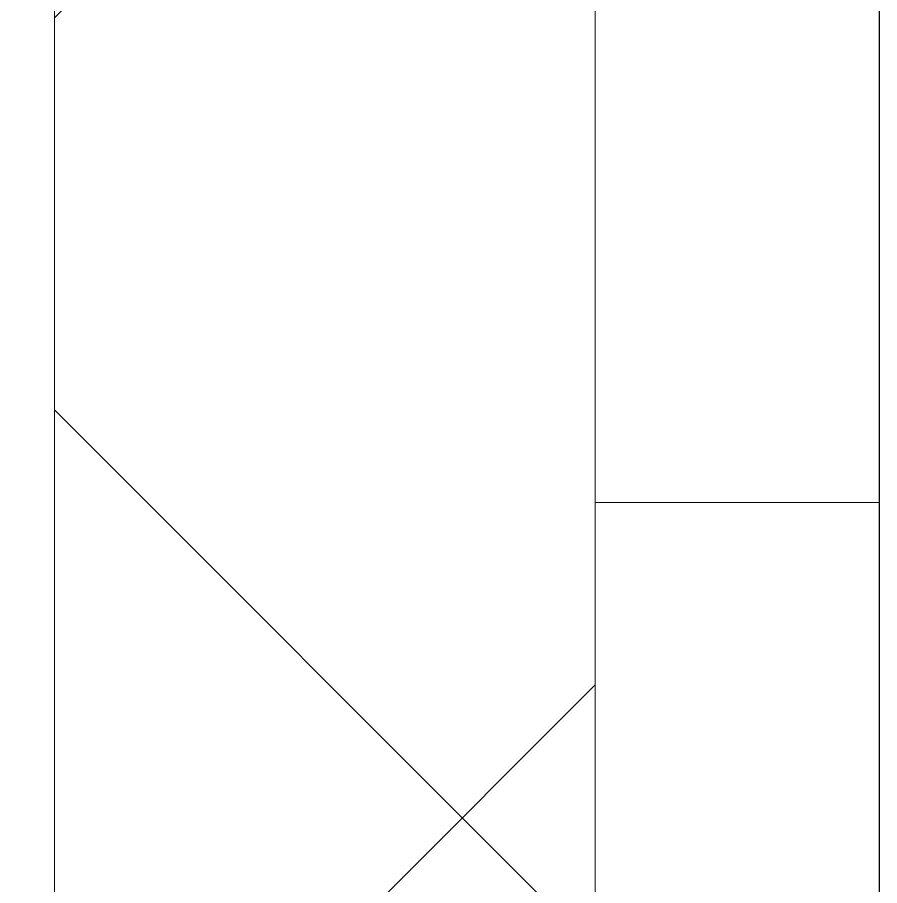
# Model space of a CAD drawing. Header units: millimetres. Extents: x -23600 to 58751, y -29611 to 36794.
# Drawn here: x 27208.9 to 27511.9, y 27765.7 to 28070.6 of the extents above; entities that cross this region are included whole.
import ezdxf

# ---------------------------------------------------------------- set-up
doc = ezdxf.new("R2010")
doc.units = ezdxf.units.MM
doc.layers.add('A-WALL', color=113, linetype='Continuous', lineweight=9)
doc.layers.add('A-WALL-PATT', color=111, linetype='Continuous', lineweight=25)

msp = doc.modelspace()

# ---------------------------------------------------------------- hatches: boundary and pattern name
at = {"layer": 'A-WALL-PATT', "lineweight": 9}
h = msp.add_hatch(dxfattribs=at)
h.set_pattern_fill('FP_1', color=256, style=0, pattern_type=2)
h.set_pattern_definition([(0, (0, 0), (0, 300), []), (90, (0, 0), (-300, 2e-14), [])])
h.paths.add_polyline_path([(27511.9, 22339.04), (27511.9, 23617.84), (27411.9, 23617.84), (27411.9, 22339.04)], flags=0)
h.paths.add_polyline_path([(27511.9, 24532.84), (27511.9, 27539.04), (27411.9, 27539.04), (27411.9, 24532.84)], flags=0)
h.paths.add_polyline_path([(27411.9, 27691.44), (27511.9, 27691.44), (27511.9, 30692.04), (27411.9, 30692.04), (27411.9, 30489.04)], flags=0)
h = msp.add_hatch(dxfattribs=at)
h.set_pattern_fill('FP_3', color=256, style=0, pattern_type=2)
h.set_pattern_definition([(45, (0, 0), (-212.132, 212.132), []), (135, (0, 0), (-212.132, -212.132), [])])
h.paths.add_polyline_path([(27221.9, 22339.04), (27411.9, 22339.04), (27411.9, 23617.84), (27221.9, 23617.84)], flags=0)
h.paths.add_polyline_path([(27221.9, 24532.84), (27411.9, 24532.84), (27411.9, 27539.04), (27359.5, 27539.04), (27359.5, 27691.44), (27411.9, 27691.44), (27411.9, 30502.04), (27221.9, 30502.04), (27221.9, 26625.4)], flags=0)
h = msp.add_hatch(dxfattribs=at)
h.set_pattern_fill('FP_2', color=256, style=0, pattern_type=2)
h.set_pattern_definition([(0, (0, 0), (812.8, 203.2), [33.528, -576.072, 33.528, -576.072, -3251.2]), (0, (0, 0), (812.8, 203.2), [-1219.2, 33.528, -1185.672, 33.528, -576.072, -1422.4]), (0, (0, 0), (812.8, 203.2), [-3048, 33.528, -372.872, 33.528, -982.472]), (120, (304.8, 101.6), (-582.3764, 602.3054), [33.528, -576.072, 33.528, -576.072, -3251.2]), (120, (304.8, 101.6), (-582.3764, 602.3054), [-1219.2, 33.528, -1185.672, 33.528, -576.072, -1422.4]), (120, (304.8, 101.6), (-582.3764, 602.3054), [-3048, 33.528, -372.872, 33.528, -982.472]), (240, (406.4, 508), (-230.4236, -805.5054), [33.528, -576.072, 33.528, -576.072, -3251.2]), (240, (406.4, 508), (-230.4236, -805.5054), [-1219.2, 33.528, -1185.672, 33.528, -576.072, -1422.4]), (240, (406.4, 508), (-230.4236, -805.5054), [-3048, 33.528, -372.872, 33.528, -982.472])])
h.paths.add_polyline_path([(27208.9, 22339.04), (27221.9, 22339.04), (27221.9, 23617.84), (27208.9, 23617.84)], flags=0)
h.paths.add_polyline_path([(27221.9, 24532.84), (27221.9, 30489.04), (27208.9, 30489.04), (27208.9, 24532.84)], flags=0)

# ---------------------------------------------------------------- linework, layer by layer
at = {"layer": 'A-WALL', "lineweight": 25}
msp.add_line((27511.9, 27691.44), (27511.9, 30792.04), dxfattribs=at)
at = {"layer": 'A-WALL'}
for p, q in [((27411.9, 30692.04), (27411.9, 27691.44)), ((27221.9, 30502.04), (27221.9, 24532.84))]:
    msp.add_line(p, q, dxfattribs=at)

doc.saveas('drawing.dxf')
